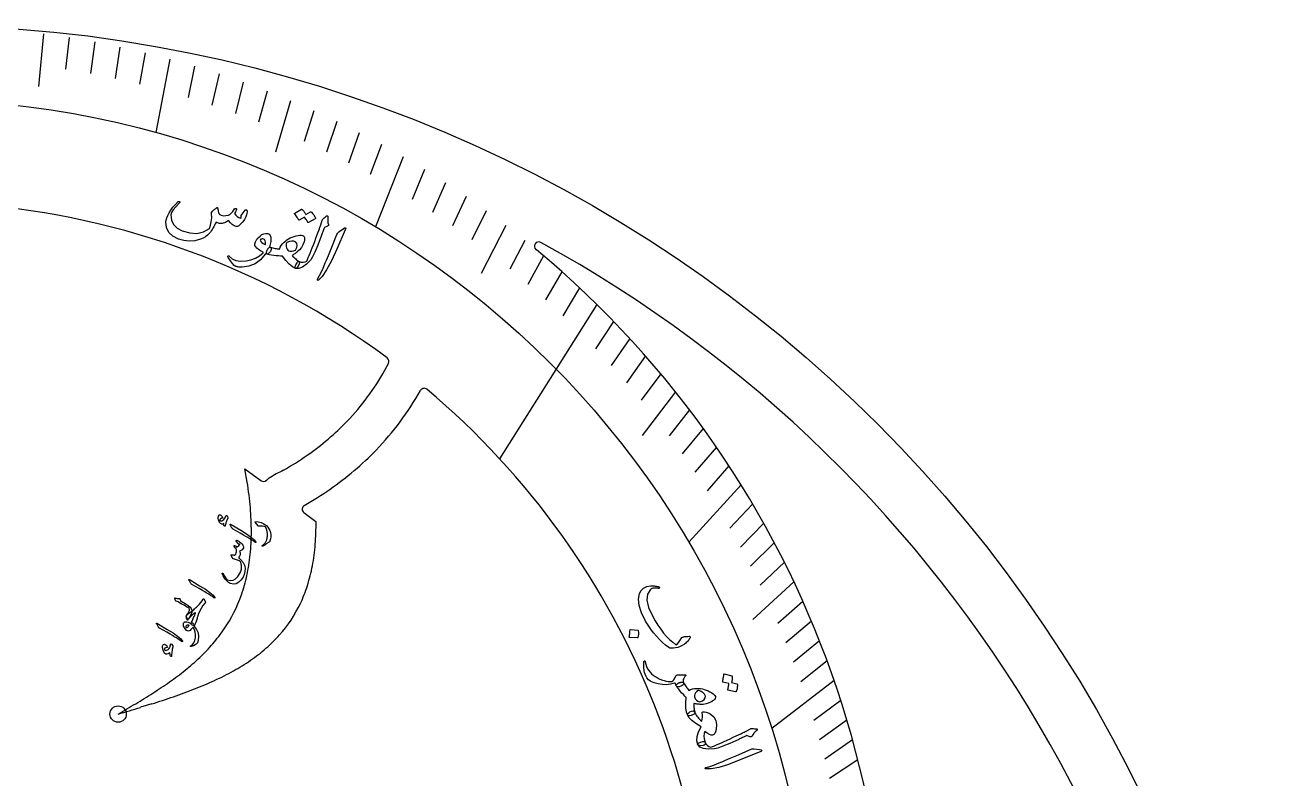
# Model space of a CAD drawing. Header units: millimetres. Extents: x -79 to 79, y -79 to 79.
# Drawn here: x 6.4 to 79.2, y 35.4 to 79.2 of the extents above; entities that cross this region are included whole.
import ezdxf

# ---------------------------------------------------------------- set-up
doc = ezdxf.new("R2010")
doc.units = ezdxf.units.MM
for name, color, linetype in [('CUT_INNER', 6, 'Continuous'), ('CUT_OUTER', 1, 'Continuous'), ('ENGRAVE', 7, 'Continuous'), ('ENGRAVE_FINE', 8, 'Continuous'), ('TEXT', 5, 'Continuous')]:
    doc.layers.add(name, color=color, linetype=linetype)

msp = doc.modelspace()

# ---------------------------------------------------------------- linework, layer by layer
at = {"layer": 'CUT_INNER'}
for points in [[(36.13, 66.158), (36.154, 66.139)], [(27.349, 59.144), (27.557, 59.539)], [(19.345, 52.644), (19.212, 53.414), (19.211, 53.42), (19.216, 53.417), (20.142, 52.73)], [(22.665, 51.29), (22.665, 51.289)], [(22.644, 50.874), (23.341, 50.357), (23.346, 50.354)], [(13.792, 39.758), (13.147, 39.558)]]:
    msp.add_lwpolyline(points, dxfattribs=at)
for centre, radius, start, end in [((0, 22.633), 46.271, 53.56001, 117.51606), ((36.29, 66.351), 0.25, 61.34766, 230.44922), ((0.001, 0), 75.876, 359.64876, 61.32502), ((0, 22.632), 56.568, 348.68469, 50.27437), ((27.336, 59.656), 0.25, 332.23985, 53.61328), ((14.805, 66.141), 14.364, 316.07893, 330.84644), ((14.804, 66.141), 16.741, 315.95058, 330.77354), ((29.632, 57.846), 0.25, 49.74609, 150.78566), ((0, 22.632), 46.272, 353.32126, 49.91902), ((14.297, 66.628), 15.067, 310.35512, 316.08399), ((13.56, 67.5), 16.209, 304.87037, 310.34615), ((12.587, 68.899), 17.913, 299.68476, 304.8637), ((14.285, 66.641), 17.462, 310.23917, 315.95637), ((25.77, 44.512), 9.822, 116.04117, 121.64595), ((13.543, 67.522), 18.613, 304.77074, 310.23127), ((-1.477, 49.343), 21.082, 4.91713, 9.00959), ((20.291, 52.931), 0.25, 233.4375, 312.58275), ((21.195, 51.999), 1.049, 123.47643, 134.50981), ((12.599, 68.881), 20.268, 299.7773, 304.77086), ((3.191, 49.742), 16.397, 0.01355, 4.92455), ((22.793, 51.075), 0.25, 120.88421, 233.45199), ((8.553, 50.179), 14.793, 355.52012, 0.67687), ((6.522, 49.743), 13.066, 354.26095, 0.01564), ((11.611, 49.937), 11.726, 349.42069, 355.53234), ((8.779, 49.517), 10.798, 347.71865, 354.25345), ((13.692, 49.55), 9.61, 342.35686, 349.41261), ((10.151, 49.222), 9.394, 340.57669, 347.69858), ((14.909, 49.166), 8.333, 334.5481, 342.33315), ((10.821, 48.988), 8.685, 325.89548, 340.56248), ((15.424, 48.927), 7.765, 318.31587, 334.5108), ((10.212, 49.403), 9.421, 319.23114, 325.88392), ((14.815, 49.467), 8.58, 310.94055, 318.32414), ((9.077, 50.386), 10.923, 313.42957, 319.21263), ((13.852, 50.582), 10.053, 304.45438, 310.92266), ((7.289, 52.277), 13.526, 308.67787, 313.42226), ((12.496, 52.559), 12.45, 299.04121, 304.45036), ((4.546, 55.704), 17.916, 305.02819, 308.67814), ((10.711, 55.771), 16.125, 294.70755, 299.04584), ((-0.055, 62.265), 25.929, 302.46511, 305.03184), ((8.339, 60.921), 21.795, 291.38772, 294.7157), ((-9.972, 77.847), 44.399, 300.94995, 302.46901), ((-0.99, 86.791), 49.301, 287.44743, 289.00085), ((4.923, 69.63), 31.15, 288.99426, 291.39599), ((-62.612, 165.667), 146.787, 300.48021, 300.9423), ((-41.703, 219.134), 187.767, 286.56964, 286.98486)]:
    msp.add_arc(centre, radius, start, end, dxfattribs=at)
at = {"layer": 'CUT_OUTER'}
msp.add_circle((0, 0), 79.2, dxfattribs=at)
at = {"layer": 'ENGRAVE'}
for points in [[(14.856, 77.215), (14.036, 72.955)], [(28.414, 71.546), (26.799, 67.479)], [(39.665, 62.964), (34.018, 53.999)], [(48.051, 52.482), (45.008, 49.159)], [(53.464, 41.114), (49.832, 38.322)]]:
    msp.add_lwpolyline(points, dxfattribs=at)
for centre, radius in [((0, 22.632), 52.244), ((11.843, 39.164), 0.475)]:
    msp.add_circle(centre, radius, dxfattribs=at)
at = {"layer": 'ENGRAVE_FINE'}
for points in [[(7.513, 78.699), (7.219, 75.622)], [(9, 78.479), (8.789, 76.636)], [(10.48, 78.221), (10.233, 76.381)], [(11.95, 77.924), (11.668, 76.088)], [(13.409, 77.588), (13.092, 75.757)], [(16.29, 76.804), (15.904, 74.984)], [(17.709, 76.356), (17.289, 74.543)], [(19.113, 75.873), (18.658, 74.067)], [(20.5, 75.355), (20.011, 73.556)], [(21.87, 74.802), (20.997, 71.817)], [(23.22, 74.215), (22.663, 72.433)], [(24.551, 73.595), (23.959, 71.822)], [(25.86, 72.943), (25.235, 71.18)], [(27.148, 72.26), (26.49, 70.507)], [(29.656, 70.803), (28.931, 69.072)], [(30.873, 70.032), (30.116, 68.313)], [(32.066, 69.234), (31.276, 67.527)], [(33.233, 68.409), (32.41, 66.715)], [(34.374, 67.558), (32.948, 64.756)], [(35.488, 66.684), (34.601, 65.017)], [(36.574, 65.786), (35.656, 64.133)], [(37.633, 64.866), (36.683, 63.228)], [(38.663, 63.925), (37.682, 62.303)], [(40.638, 61.983), (39.595, 60.394)], [(41.581, 60.985), (40.508, 59.412)], [(42.495, 59.971), (41.392, 58.415)], [(43.378, 58.94), (42.246, 57.402)], [(44.232, 57.894), (42.296, 55.36)], [(45.056, 56.835), (43.867, 55.334)], [(45.85, 55.764), (44.632, 54.282)], [(46.614, 54.68), (45.367, 53.218)], [(47.348, 53.586), (46.073, 52.144)], [(48.725, 51.37), (47.396, 49.969)], [(49.368, 50.249), (48.013, 48.87)], [(49.982, 49.123), (48.601, 47.765)], [(50.566, 47.989), (49.159, 46.654)], [(51.121, 46.851), (48.731, 44.661)], [(51.647, 45.709), (50.19, 44.42)], [(52.144, 44.563), (50.662, 43.297)], [(52.612, 43.415), (51.106, 42.173)], [(53.052, 42.265), (51.523, 41.047)], [(53.848, 39.963), (52.273, 38.794)], [(54.205, 38.812), (52.608, 37.669)], [(54.535, 37.663), (52.916, 36.545)], [(54.838, 36.515), (53.199, 35.423)]]:
    msp.add_lwpolyline(points, dxfattribs=at)
at = {"layer": 'TEXT'}
for points in [[(19.223, 68.438), (19.24, 68.455), (19.257, 68.465), (19.273, 68.468), (19.29, 68.464), (19.308, 68.454), (19.322, 68.44), (19.331, 68.423), (19.335, 68.402), (19.337, 68.333), (19.326, 68.254), (19.301, 68.165), (19.263, 68.064), (19.185, 67.908), (19.09, 67.767), (18.978, 67.643), (18.85, 67.536), (18.812, 67.513), (18.775, 67.498), (18.739, 67.492), (18.704, 67.495), (18.589, 67.534), (18.476, 67.603), (18.366, 67.703), (18.257, 67.834), (18.076, 67.72), (17.896, 67.669), (17.716, 67.678), (17.536, 67.75), (17.492, 67.654), (17.447, 67.563), (17.401, 67.477), (17.354, 67.396), (17.305, 67.319), (17.255, 67.245), (17.204, 67.175), (17.151, 67.108), (17.043, 66.993), (16.921, 66.895), (16.784, 66.815), (16.631, 66.752), (16.302, 66.669), (15.979, 66.643), (15.66, 66.674), (15.346, 66.762), (15.015, 66.93), (14.783, 67.152), (14.648, 67.428), (14.611, 67.76), (14.627, 67.87), (14.664, 67.994), (14.722, 68.133), (14.801, 68.285), (14.903, 68.447), (15.025, 68.61), (15.168, 68.774), (15.333, 68.939), (15.345, 68.949), (15.358, 68.954), (15.371, 68.956), (15.385, 68.953), (15.398, 68.948), (15.408, 68.94), (15.416, 68.931), (15.421, 68.92), (15.422, 68.906), (15.42, 68.893), (15.414, 68.88), (15.404, 68.868), (15.191, 68.647), (15.039, 68.458), (14.947, 68.3), (14.915, 68.175), (14.943, 67.865), (15.06, 67.608), (15.268, 67.402), (15.565, 67.245), (16.012, 67.119), (16.423, 67.098), (16.8, 67.184), (17.145, 67.378), (17.215, 67.565), (17.26, 67.773), (17.28, 68.004), (17.273, 68.256), (17.27, 68.283), (17.271, 68.305), (17.277, 68.323), (17.287, 68.336), (17.332, 68.379), (17.375, 68.418), (17.415, 68.455), (17.452, 68.489), (17.488, 68.52), (17.52, 68.547), (17.549, 68.57), (17.576, 68.589), (17.59, 68.596), (17.602, 68.596), (17.612, 68.59), (17.62, 68.577), (17.624, 68.569), (17.628, 68.555), (17.633, 68.538), (17.64, 68.516), (17.647, 68.49), (17.653, 68.46), (17.66, 68.427), (17.666, 68.389), (17.68, 68.315), (17.694, 68.26), (17.709, 68.224), (17.724, 68.206), (17.841, 68.149), (17.97, 68.122), (18.111, 68.125), (18.264, 68.159), (18.33, 68.195), (18.409, 68.267), (18.502, 68.373), (18.608, 68.514), (18.619, 68.527), (18.631, 68.537), (18.647, 68.543), (18.665, 68.545), (18.68, 68.544), (18.694, 68.541), (18.706, 68.534), (18.716, 68.524), (18.722, 68.488), (18.707, 68.431), (18.67, 68.353), (18.612, 68.254), (18.682, 68.159), (18.767, 68.08), (18.866, 68.019), (18.979, 67.973), (18.992, 68.007), (18.999, 68.037), (19.001, 68.061), (18.997, 68.079), (18.991, 68.098), (18.989, 68.115), (18.993, 68.129), (19.001, 68.142)], [(23.032, 68.349), (23.04, 68.352), (23.05, 68.351), (23.061, 68.347), (23.073, 68.339), (23.111, 68.299), (23.146, 68.259), (23.179, 68.217), (23.21, 68.175), (23.238, 68.131), (23.265, 68.085), (23.289, 68.038), (23.311, 67.989), (23.313, 67.976), (23.312, 67.965), (23.305, 67.955), (23.295, 67.947), (22.901, 67.723), (22.893, 67.721), (22.884, 67.726), (22.874, 67.736), (22.864, 67.753), (22.858, 67.766), (22.848, 67.785), (22.832, 67.811), (22.812, 67.843), (22.786, 67.882), (22.756, 67.928), (22.72, 67.981), (22.679, 68.041), (22.372, 67.865), (22.36, 67.861), (22.349, 67.864), (22.338, 67.875), (22.328, 67.892), (22.32, 67.908), (22.306, 67.931), (22.287, 67.963), (22.262, 68.003), (22.232, 68.051), (22.194, 68.108), (22.151, 68.174), (22.1, 68.248), (22.096, 68.258), (22.096, 68.267), (22.1, 68.273), (22.108, 68.277), (22.497, 68.493), (22.505, 68.495), (22.515, 68.495), (22.526, 68.491), (22.538, 68.483), (22.572, 68.452), (22.603, 68.419), (22.632, 68.385), (22.658, 68.349), (22.683, 68.312), (22.706, 68.275), (22.727, 68.236), (22.745, 68.197)], [(23.755, 67.938), (23.824, 67.994), (23.878, 68.038), (23.918, 68.071), (23.942, 68.093), (23.959, 68.106), (23.977, 68.113), (23.993, 68.114), (24.01, 68.108), (24.025, 68.096), (24.035, 68.081), (24.039, 68.061), (24.037, 68.037), (24.026, 67.922), (24.027, 67.813), (24.04, 67.709), (24.065, 67.61), (24.07, 67.58), (24.063, 67.554), (24.041, 67.531), (24.006, 67.512), (23.833, 67.429), (23.807, 67.365), (23.782, 67.301), (23.758, 67.239), (23.734, 67.177), (23.71, 67.117), (23.688, 67.058), (23.665, 67), (23.644, 66.943), (23.442, 66.416), (23.273, 66.011), (23.138, 65.726), (23.036, 65.561), (22.789, 65.297), (22.56, 65.126), (22.35, 65.047), (22.158, 65.062), (22.154, 65.065), (22.15, 65.067), (22.145, 65.069), (22.141, 65.071), (22.128, 65.11), (22.141, 65.175), (22.18, 65.268), (22.245, 65.388), (22.273, 65.431), (22.302, 65.457), (22.333, 65.466), (22.366, 65.46), (22.489, 65.424), (22.602, 65.416), (22.707, 65.436), (22.803, 65.483), (22.848, 65.577), (22.897, 65.685), (22.95, 65.808), (23.006, 65.945), (23.066, 66.095), (23.129, 66.259), (23.196, 66.435), (23.267, 66.624), (23.337, 66.81), (23.399, 66.977), (23.454, 67.125), (23.501, 67.255), (23.541, 67.367), (23.575, 67.459), (23.602, 67.532), (23.622, 67.586), (23.708, 67.861), (23.72, 67.887), (23.731, 67.908), (23.743, 67.925), (23.755, 67.938)], [(20.393, 65.878), (20.116, 65.555), (19.799, 65.324), (19.443, 65.183), (19.047, 65.131), (18.996, 65.131), (18.945, 65.133), (18.896, 65.136), (18.849, 65.141), (18.803, 65.148), (18.76, 65.156), (18.718, 65.167), (18.679, 65.18), (18.592, 65.235), (18.49, 65.34), (18.373, 65.495), (18.24, 65.701), (18.228, 65.727), (18.223, 65.75), (18.227, 65.768), (18.239, 65.782), (18.254, 65.791), (18.271, 65.79), (18.287, 65.782), (18.304, 65.766), (18.47, 65.617), (18.688, 65.523), (18.957, 65.484), (19.28, 65.497), (19.564, 65.551), (19.824, 65.647), (20.061, 65.786), (20.273, 65.967), (20.276, 65.976), (20.277, 65.984), (20.275, 65.99), (20.27, 65.996), (20.122, 66.076), (20, 66.154), (19.905, 66.231), (19.837, 66.306), (19.796, 66.392), (19.79, 66.488), (19.818, 66.595), (19.881, 66.712), (19.89, 66.727), (19.901, 66.742), (19.912, 66.757), (19.924, 66.772), (19.936, 66.787), (19.95, 66.803), (19.965, 66.82), (19.98, 66.837), (20.092, 66.942), (20.205, 67.021), (20.32, 67.071), (20.436, 67.094), (20.542, 67.088), (20.623, 67.049), (20.681, 66.979), (20.715, 66.877), (20.728, 66.751), (20.718, 66.617), (20.687, 66.473), (20.634, 66.32), (20.643, 66.317), (20.652, 66.313), (20.66, 66.31), (20.669, 66.307), (20.677, 66.304), (20.686, 66.301), (20.695, 66.297), (20.703, 66.293), (20.73, 66.273), (20.745, 66.242), (20.746, 66.202), (20.734, 66.152), (20.715, 66.1), (20.69, 66.05), (20.66, 66.002), (20.625, 65.956), (20.589, 65.917), (20.558, 65.892), (20.531, 65.881), (20.509, 65.884), (20.425, 65.923), (20.421, 65.915), (20.414, 65.905), (20.405, 65.893), (20.393, 65.878)], [(22.604, 66.957), (22.61, 66.954), (22.616, 66.951), (22.621, 66.947), (22.625, 66.944), (22.629, 66.94), (22.633, 66.936), (22.636, 66.932), (22.64, 66.928), (22.669, 66.862), (22.681, 66.788), (22.676, 66.704), (22.654, 66.612), (22.586, 66.438), (22.496, 66.281), (22.385, 66.141), (22.253, 66.018), (22.219, 65.99), (22.183, 65.964), (22.147, 65.938), (22.11, 65.912), (22.071, 65.887), (22.031, 65.862), (21.991, 65.838), (21.949, 65.815), (22.004, 65.757), (22.059, 65.704), (22.112, 65.653), (22.164, 65.607), (22.216, 65.564), (22.266, 65.525), (22.317, 65.49), (22.366, 65.46), (22.382, 65.443), (22.387, 65.414), (22.379, 65.374), (22.361, 65.322), (22.303, 65.197), (22.25, 65.111), (22.202, 65.067), (22.158, 65.062), (21.973, 65.16), (21.784, 65.312), (21.59, 65.518), (21.39, 65.778), (21.28, 65.779), (21.159, 65.786), (21.029, 65.797), (20.888, 65.813), (20.748, 65.832), (20.638, 65.85), (20.557, 65.868), (20.505, 65.886), (20.483, 65.904), (20.47, 65.933), (20.466, 65.972), (20.472, 66.022), (20.478, 66.05), (20.486, 66.076), (20.496, 66.102), (20.508, 66.127), (20.521, 66.151), (20.535, 66.175), (20.55, 66.198), (20.566, 66.221), (20.601, 66.26), (20.634, 66.285), (20.666, 66.295), (20.697, 66.291), (20.766, 66.272), (20.834, 66.255), (20.901, 66.24), (20.966, 66.226), (21.031, 66.213), (21.096, 66.201), (21.16, 66.191), (21.225, 66.181), (21.265, 66.285), (21.323, 66.387), (21.396, 66.485), (21.486, 66.58), (21.57, 66.651), (21.658, 66.716), (21.752, 66.775), (21.851, 66.828), (21.956, 66.874), (22.067, 66.914), (22.185, 66.947), (22.31, 66.972), (22.403, 66.984), (22.483, 66.985), (22.55, 66.977), (22.604, 66.957)], [(24.918, 67.366), (25.007, 67.422), (25.058, 67.43), (25.071, 67.392), (25.046, 67.306), (24.552, 66.183), (24.244, 65.497), (23.962, 64.969), (23.709, 64.597), (23.486, 64.382), (23.46, 64.369), (23.441, 64.365), (23.429, 64.369), (23.424, 64.383), (23.424, 64.4), (23.428, 64.419), (23.436, 64.441), (23.449, 64.466), (23.554, 64.654), (23.657, 64.859), (23.758, 65.079), (23.857, 65.317), (23.884, 65.378), (23.954, 65.545), (24.068, 65.817), (24.225, 66.195), (24.564, 67.038), (24.585, 67.082), (24.608, 67.119), (24.635, 67.151), (24.664, 67.177)], [(20.416, 66.483), (20.408, 66.588), (20.383, 66.67), (20.343, 66.731), (20.287, 66.768), (20.246, 66.775), (20.206, 66.775), (20.168, 66.767), (20.132, 66.752), (20.117, 66.741), (20.109, 66.726), (20.107, 66.707), (20.112, 66.684), (20.139, 66.622), (20.194, 66.563), (20.274, 66.508), (20.382, 66.455), (20.394, 66.453), (20.404, 66.456), (20.411, 66.466), (20.416, 66.483)], [(22.162, 66.589), (22.054, 66.636), (21.934, 66.647), (21.802, 66.62), (21.658, 66.556), (21.625, 66.528), (21.606, 66.482), (21.601, 66.418), (21.61, 66.336), (21.634, 66.251), (21.669, 66.182), (21.714, 66.128), (21.771, 66.089), (21.843, 66.066), (21.93, 66.063), (22.033, 66.079), (22.151, 66.114), (22.221, 66.266), (22.246, 66.396), (22.226, 66.504), (22.162, 66.589)], [(18.213, 50.537), (18.198, 50.505), (18.183, 50.476), (18.171, 50.449), (18.159, 50.424), (18.148, 50.401), (18.14, 50.381), (18.133, 50.362), (18.128, 50.346), (18.123, 50.33), (18.117, 50.31), (18.111, 50.286), (18.104, 50.259), (18.096, 50.228), (18.088, 50.193), (18.079, 50.155), (18.07, 50.113), (18.064, 50.096), (18.056, 50.086), (18.045, 50.08), (18.031, 50.078), (18.007, 50.09), (17.992, 50.12), (17.986, 50.17), (17.988, 50.239), (17.942, 50.218), (17.901, 50.208), (17.865, 50.207), (17.833, 50.216), (17.785, 50.248), (17.743, 50.297), (17.706, 50.363), (17.676, 50.444), (17.657, 50.529), (17.655, 50.602), (17.671, 50.665), (17.703, 50.717), (17.731, 50.739), (17.759, 50.748), (17.788, 50.741), (17.818, 50.721), (17.846, 50.693), (17.87, 50.663), (17.888, 50.633), (17.901, 50.601), (17.907, 50.574), (17.904, 50.555), (17.893, 50.544), (17.873, 50.542), (17.847, 50.541), (17.824, 50.536), (17.803, 50.525), (17.786, 50.508), (17.771, 50.488), (17.762, 50.467), (17.759, 50.445), (17.762, 50.423), (17.771, 50.402), (17.783, 50.389), (17.799, 50.383), (17.819, 50.384), (17.878, 50.402), (17.934, 50.434), (17.99, 50.48), (18.044, 50.54), (18.048, 50.546), (18.052, 50.553), (18.056, 50.561), (18.061, 50.569), (18.065, 50.579), (18.07, 50.589), (18.075, 50.6), (18.081, 50.612), (18.087, 50.625), (18.093, 50.636), (18.097, 50.647), (18.102, 50.656), (18.105, 50.664), (18.109, 50.671), (18.113, 50.677), (18.116, 50.682), (18.123, 50.69), (18.131, 50.695), (18.14, 50.697), (18.15, 50.696), (18.158, 50.694), (18.165, 50.691), (18.17, 50.687), (18.175, 50.681), (18.198, 50.632), (18.212, 50.591), (18.217, 50.56), (18.213, 50.537)], [(19.801, 50.309), (19.798, 50.313), (19.796, 50.317), (19.795, 50.32), (19.795, 50.323), (19.799, 50.33), (19.807, 50.335), (19.82, 50.339), (19.836, 50.342), (19.911, 50.347), (19.989, 50.341), (20.07, 50.324), (20.155, 50.297), (20.241, 50.261), (20.321, 50.218), (20.395, 50.17), (20.462, 50.115), (20.54, 50.028), (20.605, 49.932), (20.657, 49.826), (20.697, 49.711), (20.72, 49.59), (20.723, 49.47), (20.706, 49.35), (20.667, 49.231), (20.654, 49.202), (20.636, 49.175), (20.615, 49.151), (20.589, 49.131), (20.525, 49.087), (20.467, 49.048), (20.414, 49.014), (20.367, 48.984), (20.326, 48.959), (20.29, 48.939), (20.261, 48.924), (20.237, 48.914), (20.231, 48.912), (20.226, 48.912), (20.222, 48.913), (20.218, 48.915), (20.214, 48.918), (20.211, 48.922), (20.209, 48.927), (20.208, 48.932), (20.208, 48.938), (20.21, 48.943), (20.214, 48.948), (20.22, 48.953), (20.257, 48.982), (20.291, 49.011), (20.322, 49.039), (20.35, 49.068), (20.375, 49.096), (20.398, 49.124), (20.418, 49.153), (20.436, 49.182), (20.452, 49.212), (20.466, 49.245), (20.479, 49.281), (20.49, 49.319), (20.499, 49.359), (20.506, 49.403), (20.512, 49.449), (20.516, 49.498), (20.518, 49.643), (20.504, 49.778), (20.474, 49.904), (20.429, 50.021), (20.425, 50.03), (20.418, 50.038), (20.409, 50.045), (20.398, 50.051), (20.322, 50.073), (20.229, 50.087), (20.121, 50.093), (19.996, 50.092), (19.989, 50.093), (19.984, 50.094), (19.979, 50.097), (19.976, 50.1)], [(18.372, 50.12), (18.347, 50.169), (18.346, 50.196), (18.366, 50.199), (18.41, 50.18), (18.967, 49.843), (19.309, 49.634), (19.569, 49.451), (19.748, 49.293), (19.847, 49.161), (19.852, 49.146), (19.853, 49.136), (19.849, 49.13), (19.842, 49.128), (19.833, 49.129), (19.823, 49.132), (19.812, 49.138), (19.799, 49.146), (19.707, 49.215), (19.607, 49.283), (19.497, 49.351), (19.379, 49.419), (19.348, 49.437), (19.265, 49.486), (19.129, 49.565), (18.941, 49.674), (18.521, 49.913), (18.5, 49.927), (18.482, 49.942), (18.467, 49.958), (18.456, 49.975)], [(18.709, 49.21), (18.703, 49.22), (18.699, 49.23), (18.7, 49.239), (18.704, 49.247), (18.711, 49.255), (18.72, 49.26), (18.73, 49.262), (18.741, 49.262), (18.777, 49.254), (18.816, 49.238), (18.859, 49.214), (18.906, 49.182), (18.977, 49.122), (19.038, 49.055), (19.088, 48.982), (19.128, 48.903), (19.135, 48.88), (19.137, 48.859), (19.136, 48.84), (19.13, 48.822), (19.095, 48.767), (19.044, 48.718), (18.978, 48.674), (18.896, 48.635), (18.93, 48.527), (18.932, 48.427), (18.902, 48.335), (18.84, 48.252), (18.883, 48.216), (18.923, 48.18), (18.96, 48.144), (18.995, 48.109), (19.028, 48.073), (19.059, 48.037), (19.087, 48), (19.114, 47.963), (19.157, 47.891), (19.189, 47.813), (19.209, 47.73), (19.218, 47.642), (19.209, 47.457), (19.169, 47.283), (19.101, 47.12), (19.002, 46.968), (18.858, 46.821), (18.704, 46.734), (18.54, 46.709), (18.365, 46.745), (18.312, 46.771), (18.256, 46.811), (18.196, 46.864), (18.133, 46.93), (18.068, 47.009), (18.007, 47.098), (17.948, 47.198), (17.893, 47.309), (17.89, 47.317), (17.889, 47.324), (17.891, 47.331), (17.894, 47.337), (17.899, 47.343), (17.905, 47.347), (17.911, 47.349), (17.917, 47.35), (17.924, 47.349), (17.931, 47.345), (17.936, 47.34), (17.94, 47.333), (18.016, 47.188), (18.086, 47.08), (18.15, 47.007), (18.208, 46.969), (18.37, 46.933), (18.521, 46.952), (18.662, 47.026), (18.792, 47.156), (18.931, 47.37), (19.007, 47.582), (19.022, 47.791), (18.974, 47.998), (18.888, 48.06), (18.788, 48.113), (18.673, 48.156), (18.542, 48.189), (18.528, 48.191), (18.517, 48.195), (18.509, 48.201), (18.504, 48.208), (18.488, 48.237), (18.474, 48.264), (18.461, 48.29), (18.449, 48.314), (18.438, 48.337), (18.429, 48.357), (18.422, 48.376), (18.416, 48.392), (18.414, 48.4), (18.416, 48.406), (18.42, 48.41), (18.428, 48.413), (18.433, 48.413), (18.44, 48.413), (18.45, 48.414), (18.462, 48.414), (18.476, 48.413), (18.492, 48.413), (18.51, 48.411), (18.531, 48.409), (18.57, 48.406), (18.6, 48.405), (18.621, 48.407), (18.632, 48.413), (18.678, 48.464), (18.709, 48.527), (18.727, 48.599), (18.73, 48.683), (18.72, 48.721), (18.694, 48.772), (18.652, 48.833), (18.593, 48.907), (18.587, 48.914), (18.584, 48.921), (18.583, 48.93), (18.584, 48.939), (18.587, 48.947), (18.59, 48.954), (18.595, 48.959), (18.602, 48.963), (18.621, 48.961), (18.648, 48.946), (18.684, 48.916), (18.727, 48.873), (18.785, 48.897), (18.836, 48.93), (18.881, 48.972), (18.918, 49.025), (18.902, 49.036), (18.888, 49.043), (18.876, 49.047), (18.866, 49.047), (18.855, 49.047), (18.847, 49.048), (18.839, 49.052), (18.834, 49.058)], [(15.984, 46.901), (15.96, 46.95), (15.958, 46.977), (15.979, 46.981), (16.023, 46.961), (16.58, 46.624), (16.922, 46.416), (17.182, 46.233), (17.361, 46.075), (17.459, 45.942), (17.465, 45.927), (17.466, 45.917), (17.462, 45.911), (17.455, 45.909), (17.446, 45.91), (17.436, 45.913), (17.425, 45.919), (17.412, 45.928), (17.32, 45.996), (17.219, 46.064), (17.11, 46.132), (16.991, 46.2), (16.961, 46.218), (16.878, 46.267), (16.742, 46.346), (16.554, 46.455), (16.134, 46.694), (16.113, 46.708), (16.095, 46.723), (16.08, 46.739), (16.068, 46.756)], [(45.086, 43.596), (45.062, 43.547), (45.033, 43.499), (44.999, 43.452), (44.959, 43.406), (44.915, 43.361), (44.866, 43.316), (44.813, 43.273), (44.755, 43.231), (44.634, 43.155), (44.509, 43.093), (44.379, 43.043), (44.244, 43.007), (44.118, 42.987), (44.009, 42.986), (43.918, 43.004), (43.844, 43.04), (43.66, 43.178), (43.48, 43.331), (43.305, 43.5), (43.135, 43.683), (42.97, 43.881), (42.81, 44.096), (42.655, 44.325), (42.505, 44.571), (42.261, 45.05), (42.119, 45.476), (42.083, 45.85), (42.152, 46.175), (42.251, 46.348), (42.388, 46.48), (42.564, 46.57), (42.779, 46.617), (42.829, 46.62), (42.882, 46.62), (42.937, 46.618), (42.995, 46.614), (43.055, 46.606), (43.117, 46.596), (43.183, 46.584), (43.25, 46.569), (43.271, 46.562), (43.286, 46.552), (43.297, 46.539), (43.304, 46.523), (43.306, 46.511), (43.303, 46.498), (43.297, 46.486), (43.286, 46.473), (43.275, 46.463), (43.262, 46.458), (43.247, 46.457), (43.231, 46.46), (43.166, 46.473), (43.101, 46.481), (43.036, 46.485), (42.973, 46.484), (42.916, 46.475), (42.865, 46.46), (42.82, 46.437), (42.782, 46.406), (42.611, 46.134), (42.577, 45.783), (42.679, 45.354), (42.914, 44.843), (43.066, 44.574), (43.222, 44.323), (43.382, 44.091), (43.548, 43.876), (43.719, 43.679), (43.896, 43.5), (44.078, 43.338), (44.267, 43.193), (44.352, 43.255), (44.435, 43.346), (44.518, 43.465), (44.599, 43.614), (44.609, 43.622), (44.632, 43.632), (44.666, 43.643), (44.711, 43.655), (44.717, 43.655), (44.721, 43.656), (44.724, 43.656), (44.727, 43.657), (44.791, 43.669), (44.866, 43.678), (44.95, 43.682), (45.045, 43.683), (45.076, 43.678), (45.093, 43.662), (45.096, 43.635), (45.086, 43.596)], [(15.955, 45.314), (15.89, 45.354), (15.822, 45.396), (15.749, 45.44), (15.673, 45.485), (15.592, 45.531), (15.507, 45.579), (15.417, 45.629), (15.323, 45.68), (15.217, 45.719), (15.205, 45.727), (15.195, 45.737), (15.187, 45.747), (15.181, 45.759), (15.178, 45.766), (15.174, 45.775), (15.169, 45.786), (15.164, 45.799), (15.158, 45.815), (15.151, 45.834), (15.142, 45.854), (15.133, 45.877), (15.13, 45.885), (15.129, 45.892), (15.131, 45.899), (15.134, 45.906), (15.139, 45.91), (15.145, 45.912), (15.153, 45.911), (15.162, 45.908), (15.215, 45.892), (15.271, 45.882), (15.329, 45.879), (15.391, 45.883), (15.408, 45.883), (15.421, 45.879), (15.43, 45.869), (15.435, 45.854), (15.464, 45.763), (15.469, 45.754), (15.477, 45.745), (15.489, 45.734), (15.504, 45.724), (15.73, 45.593), (15.904, 45.478), (16.026, 45.38), (16.097, 45.297), (16.131, 45.197), (16.12, 45.074), (16.067, 44.927), (15.971, 44.758), (15.925, 44.702), (15.886, 44.687), (15.853, 44.712), (15.828, 44.778), (15.825, 44.788), (15.823, 44.798), (15.821, 44.807), (15.818, 44.816), (15.816, 44.825), (15.814, 44.834), (15.812, 44.843), (15.809, 44.851), (15.807, 44.869), (15.809, 44.887), (15.816, 44.906), (15.827, 44.924), (15.881, 45.002), (15.926, 45.073), (15.962, 45.137), (15.988, 45.194), (15.998, 45.229), (15.996, 45.261), (15.981, 45.289), (15.955, 45.314)], [(16.005, 45.062), (16.063, 45.098), (16.12, 45.138), (16.177, 45.182), (16.234, 45.228), (16.291, 45.278), (16.349, 45.33), (16.405, 45.385), (16.462, 45.442), (16.569, 45.555), (16.658, 45.658), (16.73, 45.753), (16.786, 45.838), (16.792, 45.847), (16.8, 45.853), (16.808, 45.855), (16.817, 45.854), (16.827, 45.851), (16.835, 45.846), (16.842, 45.838), (16.848, 45.829), (16.913, 45.681), (16.918, 45.668), (16.917, 45.656), (16.913, 45.644), (16.903, 45.632), (16.774, 45.465), (16.664, 45.294), (16.573, 45.121), (16.5, 44.946), (16.496, 44.936), (16.49, 44.919), (16.482, 44.894), (16.472, 44.861), (16.459, 44.821), (16.445, 44.774), (16.429, 44.719), (16.41, 44.656), (16.373, 44.536), (16.338, 44.438), (16.305, 44.364), (16.274, 44.312), (16.26, 44.303), (16.238, 44.302), (16.208, 44.309), (16.17, 44.323), (16.115, 44.356), (16.082, 44.389), (16.072, 44.423), (16.084, 44.456), (16.111, 44.501), (16.144, 44.569), (16.185, 44.659), (16.232, 44.772), (16.256, 44.829), (16.276, 44.879), (16.294, 44.921), (16.309, 44.957), (16.32, 44.986), (16.329, 45.007), (16.334, 45.021), (16.336, 45.028), (16.337, 45.03), (16.337, 45.033), (16.337, 45.035), (16.338, 45.036), (16.338, 45.038), (16.338, 45.039), (16.339, 45.04), (16.34, 45.041), (16.341, 45.05), (16.34, 45.055), (16.336, 45.056), (16.329, 45.053), (16.299, 45.037), (16.27, 45.019), (16.241, 45), (16.212, 44.978), (16.183, 44.954), (16.153, 44.929), (16.123, 44.901), (16.092, 44.872), (16.063, 44.843), (16.035, 44.814), (16.008, 44.784), (15.982, 44.754), (15.957, 44.725), (15.935, 44.695), (15.914, 44.666), (15.894, 44.636), (15.888, 44.63), (15.882, 44.627), (15.875, 44.628), (15.868, 44.633), (15.86, 44.645), (15.851, 44.657), (15.844, 44.671), (15.838, 44.685), (15.832, 44.699), (15.826, 44.715), (15.821, 44.731), (15.815, 44.748), (15.807, 44.782), (15.803, 44.813), (15.805, 44.84), (15.812, 44.863), (15.839, 44.913), (15.881, 44.963), (15.936, 45.013), (16.005, 45.062)], [(14.102, 44.363), (14.078, 44.413), (14.076, 44.439), (14.097, 44.443), (14.14, 44.423), (14.698, 44.086), (15.04, 43.878), (15.3, 43.695), (15.479, 43.537), (15.577, 43.404), (15.582, 43.389), (15.583, 43.379), (15.58, 43.373), (15.573, 43.371), (15.564, 43.372), (15.554, 43.376), (15.542, 43.381), (15.53, 43.39), (15.438, 43.458), (15.337, 43.526), (15.228, 43.594), (15.109, 43.662), (15.079, 43.681), (14.996, 43.729), (14.86, 43.808), (14.672, 43.917), (14.252, 44.156), (14.231, 44.17), (14.213, 44.185), (14.198, 44.201), (14.186, 44.218)], [(16.266, 44.252), (16.404, 44.072), (16.488, 43.88), (16.52, 43.675), (16.497, 43.457), (16.491, 43.429), (16.483, 43.402), (16.475, 43.376), (16.466, 43.351), (16.457, 43.328), (16.447, 43.305), (16.435, 43.284), (16.423, 43.265), (16.383, 43.224), (16.314, 43.181), (16.217, 43.136), (16.092, 43.089), (16.076, 43.085), (16.064, 43.085), (16.055, 43.089), (16.049, 43.097), (16.047, 43.107), (16.049, 43.115), (16.056, 43.123), (16.067, 43.13), (16.167, 43.202), (16.245, 43.307), (16.301, 43.447), (16.335, 43.621), (16.341, 43.778), (16.322, 43.927), (16.277, 44.067), (16.206, 44.198), (16.201, 44.2), (16.197, 44.201), (16.194, 44.201), (16.19, 44.199), (16.131, 44.129), (16.077, 44.073), (16.026, 44.031), (15.979, 44.003), (15.929, 43.991), (15.878, 43.999), (15.826, 44.025), (15.772, 44.071), (15.765, 44.078), (15.759, 44.085), (15.752, 44.092), (15.746, 44.1), (15.739, 44.109), (15.732, 44.117), (15.726, 44.127), (15.719, 44.137), (15.676, 44.207), (15.648, 44.275), (15.635, 44.34), (15.636, 44.403), (15.65, 44.457), (15.679, 44.495), (15.722, 44.518), (15.778, 44.525), (15.845, 44.518), (15.914, 44.499), (15.986, 44.468), (16.06, 44.424), (16.063, 44.428), (16.066, 44.433), (16.069, 44.437), (16.071, 44.441), (16.073, 44.445), (16.076, 44.449), (16.079, 44.453), (16.082, 44.458), (16.095, 44.47), (16.113, 44.474), (16.134, 44.471), (16.159, 44.46), (16.184, 44.444), (16.208, 44.426), (16.23, 44.406), (16.25, 44.382), (16.266, 44.36), (16.276, 44.341), (16.279, 44.326), (16.275, 44.314), (16.245, 44.274), (16.249, 44.271), (16.254, 44.266), (16.259, 44.26), (16.266, 44.252)], [(15.952, 44.327), (15.896, 44.333), (15.85, 44.329), (15.815, 44.315), (15.789, 44.289), (15.78, 44.269), (15.776, 44.248), (15.776, 44.227), (15.78, 44.207), (15.784, 44.198), (15.791, 44.192), (15.8, 44.189), (15.813, 44.189), (15.849, 44.197), (15.885, 44.218), (15.923, 44.255), (15.962, 44.306), (15.965, 44.312), (15.964, 44.317), (15.96, 44.322), (15.952, 44.327)], [(42.05, 44.038), (42.059, 44.036), (42.066, 44.03), (42.072, 44.021), (42.077, 44.008), (42.084, 43.907), (42.081, 43.807), (42.067, 43.708), (42.043, 43.609), (42.038, 43.598), (42.03, 43.591), (42.021, 43.587), (42.01, 43.587), (41.571, 43.618), (41.559, 43.621), (41.552, 43.63), (41.55, 43.644), (41.554, 43.663), (41.557, 43.679), (41.56, 43.705), (41.565, 43.739), (41.571, 43.783), (41.577, 43.837), (41.584, 43.901), (41.59, 43.975), (41.597, 44.059), (41.6, 44.071), (41.604, 44.079), (41.611, 44.083), (41.62, 44.082)], [(15.006, 43.158), (15.016, 43.142), (15.024, 43.127), (15.027, 43.112), (15.028, 43.099), (15.013, 43.047), (15, 42.99), (14.988, 42.928), (14.977, 42.862), (14.968, 42.79), (14.96, 42.713), (14.954, 42.631), (14.949, 42.544), (14.947, 42.531), (14.942, 42.52), (14.934, 42.514), (14.924, 42.51), (14.921, 42.51), (14.918, 42.51), (14.916, 42.51), (14.915, 42.511), (14.891, 42.527), (14.872, 42.566), (14.858, 42.629), (14.848, 42.715), (14.758, 42.665), (14.68, 42.642), (14.615, 42.648), (14.562, 42.68), (14.524, 42.725), (14.49, 42.791), (14.459, 42.876), (14.432, 42.981), (14.422, 43.043), (14.421, 43.095), (14.428, 43.137), (14.442, 43.168), (14.484, 43.209), (14.53, 43.224), (14.58, 43.214), (14.634, 43.177), (14.652, 43.16), (14.667, 43.14), (14.682, 43.116), (14.694, 43.09), (14.701, 43.066), (14.699, 43.047), (14.687, 43.035), (14.665, 43.028), (14.596, 43.011), (14.551, 42.986), (14.529, 42.953), (14.531, 42.914), (14.555, 42.878), (14.592, 42.863), (14.645, 42.87), (14.711, 42.899), (14.755, 42.927), (14.793, 42.962), (14.826, 43.005), (14.854, 43.056), (14.862, 43.075), (14.868, 43.095), (14.872, 43.118), (14.876, 43.143), (14.878, 43.156), (14.88, 43.169), (14.882, 43.181), (14.884, 43.193), (14.887, 43.203), (14.89, 43.213), (14.893, 43.222), (14.897, 43.229), (14.91, 43.245), (14.925, 43.249), (14.943, 43.239), (14.963, 43.217)], [(44.354, 41.439), (44.781, 41.453), (44.817, 41.449), (44.838, 41.44), (44.843, 41.425), (44.834, 41.405), (44.785, 41.34), (44.746, 41.279), (44.715, 41.224), (44.692, 41.174), (44.68, 41.124), (44.677, 41.074), (44.683, 41.024), (44.699, 40.974), (44.706, 40.921), (44.682, 40.871), (44.627, 40.825), (44.541, 40.782), (44.449, 40.752), (44.376, 40.746), (44.321, 40.763), (44.285, 40.804), (44.268, 40.84), (44.252, 40.877), (44.237, 40.914), (44.223, 40.953), (44.219, 40.959), (44.211, 40.963), (44.2, 40.964), (44.186, 40.964), (43.958, 40.898), (43.723, 40.869), (43.479, 40.876), (43.227, 40.919), (42.995, 40.987), (42.811, 41.067), (42.673, 41.161), (42.583, 41.27), (42.522, 41.383), (42.474, 41.489), (42.438, 41.59), (42.416, 41.684), (42.409, 41.732), (42.403, 41.785), (42.398, 41.841), (42.394, 41.901), (42.391, 41.965), (42.391, 42.034), (42.393, 42.106), (42.397, 42.182), (42.397, 42.201), (42.4, 42.217), (42.406, 42.229), (42.415, 42.238), (42.428, 42.247), (42.44, 42.252), (42.45, 42.252), (42.46, 42.248), (42.469, 42.242), (42.477, 42.232), (42.481, 42.221), (42.484, 42.207), (42.518, 42.057), (42.562, 41.922), (42.617, 41.803), (42.682, 41.699), (42.761, 41.602), (42.85, 41.513), (42.947, 41.43), (43.054, 41.354), (43.171, 41.284), (43.296, 41.219), (43.431, 41.161), (43.575, 41.108), (43.699, 41.075), (43.817, 41.057), (43.928, 41.053), (44.031, 41.064), (44.092, 41.099), (44.152, 41.163), (44.21, 41.257), (44.266, 41.38), (44.279, 41.403), (44.299, 41.42), (44.324, 41.432), (44.354, 41.439)], [(47.809, 40.928), (47.818, 40.925), (47.824, 40.917), (47.83, 40.907), (47.834, 40.893), (47.835, 40.838), (47.834, 40.785), (47.83, 40.732), (47.824, 40.68), (47.816, 40.628), (47.804, 40.577), (47.79, 40.526), (47.773, 40.474), (47.767, 40.463), (47.758, 40.456), (47.747, 40.453), (47.733, 40.454), (47.291, 40.553), (47.284, 40.558), (47.281, 40.567), (47.281, 40.581), (47.284, 40.6), (47.289, 40.614), (47.294, 40.636), (47.3, 40.665), (47.306, 40.703), (47.314, 40.748), (47.322, 40.803), (47.331, 40.866), (47.341, 40.938), (46.996, 41.014), (46.985, 41.02), (46.978, 41.03), (46.977, 41.044), (46.982, 41.064), (46.986, 41.081), (46.992, 41.108), (46.999, 41.145), (47.007, 41.191), (47.017, 41.247), (47.028, 41.314), (47.04, 41.392), (47.053, 41.481), (47.057, 41.492), (47.062, 41.498), (47.069, 41.499), (47.078, 41.497), (47.511, 41.395), (47.519, 41.391), (47.526, 41.384), (47.531, 41.374), (47.535, 41.36), (47.538, 41.314), (47.539, 41.269), (47.538, 41.224), (47.533, 41.18), (47.527, 41.136), (47.518, 41.093), (47.508, 41.051), (47.496, 41.009)], [(46.556, 40.188), (46.559, 40.181), (46.56, 40.175), (46.562, 40.169), (46.563, 40.163), (46.563, 40.158), (46.563, 40.153), (46.563, 40.147), (46.563, 40.142), (46.54, 40.074), (46.499, 40.011), (46.439, 39.952), (46.361, 39.898), (46.193, 39.815), (46.021, 39.76), (45.844, 39.731), (45.664, 39.729), (45.62, 39.732), (45.576, 39.736), (45.532, 39.741), (45.487, 39.748), (45.441, 39.755), (45.396, 39.763), (45.349, 39.773), (45.303, 39.784), (45.305, 39.704), (45.309, 39.628), (45.315, 39.555), (45.322, 39.485), (45.331, 39.419), (45.342, 39.356), (45.356, 39.296), (45.372, 39.24), (45.372, 39.217), (45.356, 39.193), (45.324, 39.168), (45.275, 39.142), (45.148, 39.088), (45.052, 39.061), (44.986, 39.06), (44.951, 39.086), (44.88, 39.283), (44.842, 39.523), (44.837, 39.806), (44.864, 40.133), (44.784, 40.208), (44.699, 40.294), (44.61, 40.39), (44.517, 40.497), (44.426, 40.605), (44.357, 40.692), (44.309, 40.76), (44.283, 40.809), (44.279, 40.837), (44.288, 40.866), (44.312, 40.898), (44.35, 40.932), (44.373, 40.948), (44.397, 40.962), (44.422, 40.974), (44.447, 40.985), (44.473, 40.994), (44.499, 41.002), (44.526, 41.009), (44.553, 41.015), (44.605, 41.021), (44.647, 41.017), (44.678, 41.003), (44.697, 40.979), (44.736, 40.918), (44.775, 40.86), (44.814, 40.803), (44.853, 40.749), (44.892, 40.696), (44.932, 40.644), (44.973, 40.592), (45.014, 40.542), (45.114, 40.592), (45.225, 40.628), (45.345, 40.651), (45.476, 40.661), (45.585, 40.658), (45.694, 40.646), (45.804, 40.626), (45.913, 40.599), (46.021, 40.562), (46.13, 40.517), (46.239, 40.461), (46.349, 40.397), (46.425, 40.343), (46.485, 40.29), (46.529, 40.238), (46.556, 40.188)], [(45.982, 40.213), (45.933, 40.321), (45.851, 40.409), (45.736, 40.478), (45.587, 40.528), (45.544, 40.529), (45.499, 40.508), (45.452, 40.464), (45.403, 40.397), (45.364, 40.318), (45.342, 40.244), (45.34, 40.173), (45.355, 40.106), (45.394, 40.041), (45.456, 39.98), (45.543, 39.923), (45.654, 39.869), (45.808, 39.935), (45.913, 40.014), (45.971, 40.107), (45.982, 40.213)], [(45.961, 37.534), (45.973, 37.462), (45.956, 37.405), (45.912, 37.365), (45.84, 37.34), (45.721, 37.326), (45.63, 37.331), (45.568, 37.354), (45.534, 37.395), (45.484, 37.616), (45.501, 37.86), (45.584, 38.127), (45.733, 38.42), (45.424, 38.618), (45.191, 38.794), (45.033, 38.95), (44.951, 39.086), (44.944, 39.139), (44.963, 39.191), (45.007, 39.243), (45.076, 39.294), (45.177, 39.339), (45.259, 39.345), (45.325, 39.312), (45.372, 39.24), (45.405, 39.172), (45.443, 39.105), (45.484, 39.041), (45.53, 38.98), (45.581, 38.921), (45.636, 38.865), (45.696, 38.812), (45.761, 38.761), (45.799, 38.865), (45.818, 38.982), (45.817, 39.111), (45.797, 39.253), (45.798, 39.267), (45.805, 39.278), (45.819, 39.288), (45.84, 39.295), (45.92, 39.299), (46.017, 39.279), (46.13, 39.237), (46.261, 39.171), (46.46, 39.005), (46.584, 38.798), (46.631, 38.551), (46.601, 38.264), (46.564, 38.134), (46.517, 38.037), (46.46, 37.973), (46.394, 37.941), (46.31, 37.943), (46.208, 37.98), (46.085, 38.051), (45.943, 38.158), (45.902, 38.034), (45.892, 37.889), (45.911, 37.722), (45.961, 37.534)], [(48.688, 38.33), (48.776, 38.321), (48.846, 38.315), (48.897, 38.311), (48.93, 38.309), (48.952, 38.306), (48.969, 38.299), (48.981, 38.288), (48.989, 38.273), (48.992, 38.253), (48.988, 38.235), (48.977, 38.218), (48.959, 38.203), (48.87, 38.129), (48.794, 38.05), (48.731, 37.967), (48.68, 37.879), (48.663, 37.853), (48.638, 37.84), (48.607, 37.839), (48.569, 37.849), (48.387, 37.912), (48.324, 37.884), (48.261, 37.856), (48.2, 37.828), (48.14, 37.801), (48.081, 37.775), (48.023, 37.749), (47.967, 37.723), (47.912, 37.697), (47.399, 37.463), (46.995, 37.292), (46.698, 37.183), (46.511, 37.137), (46.148, 37.121), (45.865, 37.159), (45.661, 37.251), (45.534, 37.395), (45.533, 37.4), (45.531, 37.405), (45.53, 37.409), (45.528, 37.414), (45.546, 37.45), (45.601, 37.488), (45.694, 37.527), (45.824, 37.567), (45.874, 37.578), (45.913, 37.577), (45.942, 37.562), (45.961, 37.534), (46.023, 37.422), (46.099, 37.337), (46.187, 37.278), (46.289, 37.244), (46.387, 37.28), (46.498, 37.323), (46.621, 37.373), (46.757, 37.431), (46.906, 37.497), (47.065, 37.569), (47.236, 37.648), (47.419, 37.734), (47.599, 37.817), (47.761, 37.893), (47.904, 37.96), (48.029, 38.02), (48.135, 38.072), (48.224, 38.114), (48.294, 38.147), (48.347, 38.171), (48.601, 38.307), (48.627, 38.318), (48.65, 38.325), (48.671, 38.329), (48.688, 38.33)], [(49.117, 37.106), (49.22, 37.084), (49.262, 37.055), (49.245, 37.018), (49.167, 36.974), (48.028, 36.519), (47.327, 36.245), (46.756, 36.065), (46.316, 35.977), (46.005, 35.98), (45.978, 35.989), (45.961, 35.999), (45.956, 36.011), (45.962, 36.024), (45.973, 36.036), (45.99, 36.047), (46.011, 36.057), (46.038, 36.066), (46.245, 36.127), (46.462, 36.2), (46.688, 36.287), (46.925, 36.387), (46.987, 36.412), (47.154, 36.482), (47.426, 36.596), (47.803, 36.756), (48.635, 37.121), (48.68, 37.137), (48.724, 37.147), (48.764, 37.151), (48.803, 37.149)]]:
    msp.add_lwpolyline(points, close=True, dxfattribs=at)

doc.saveas('drawing.dxf')
